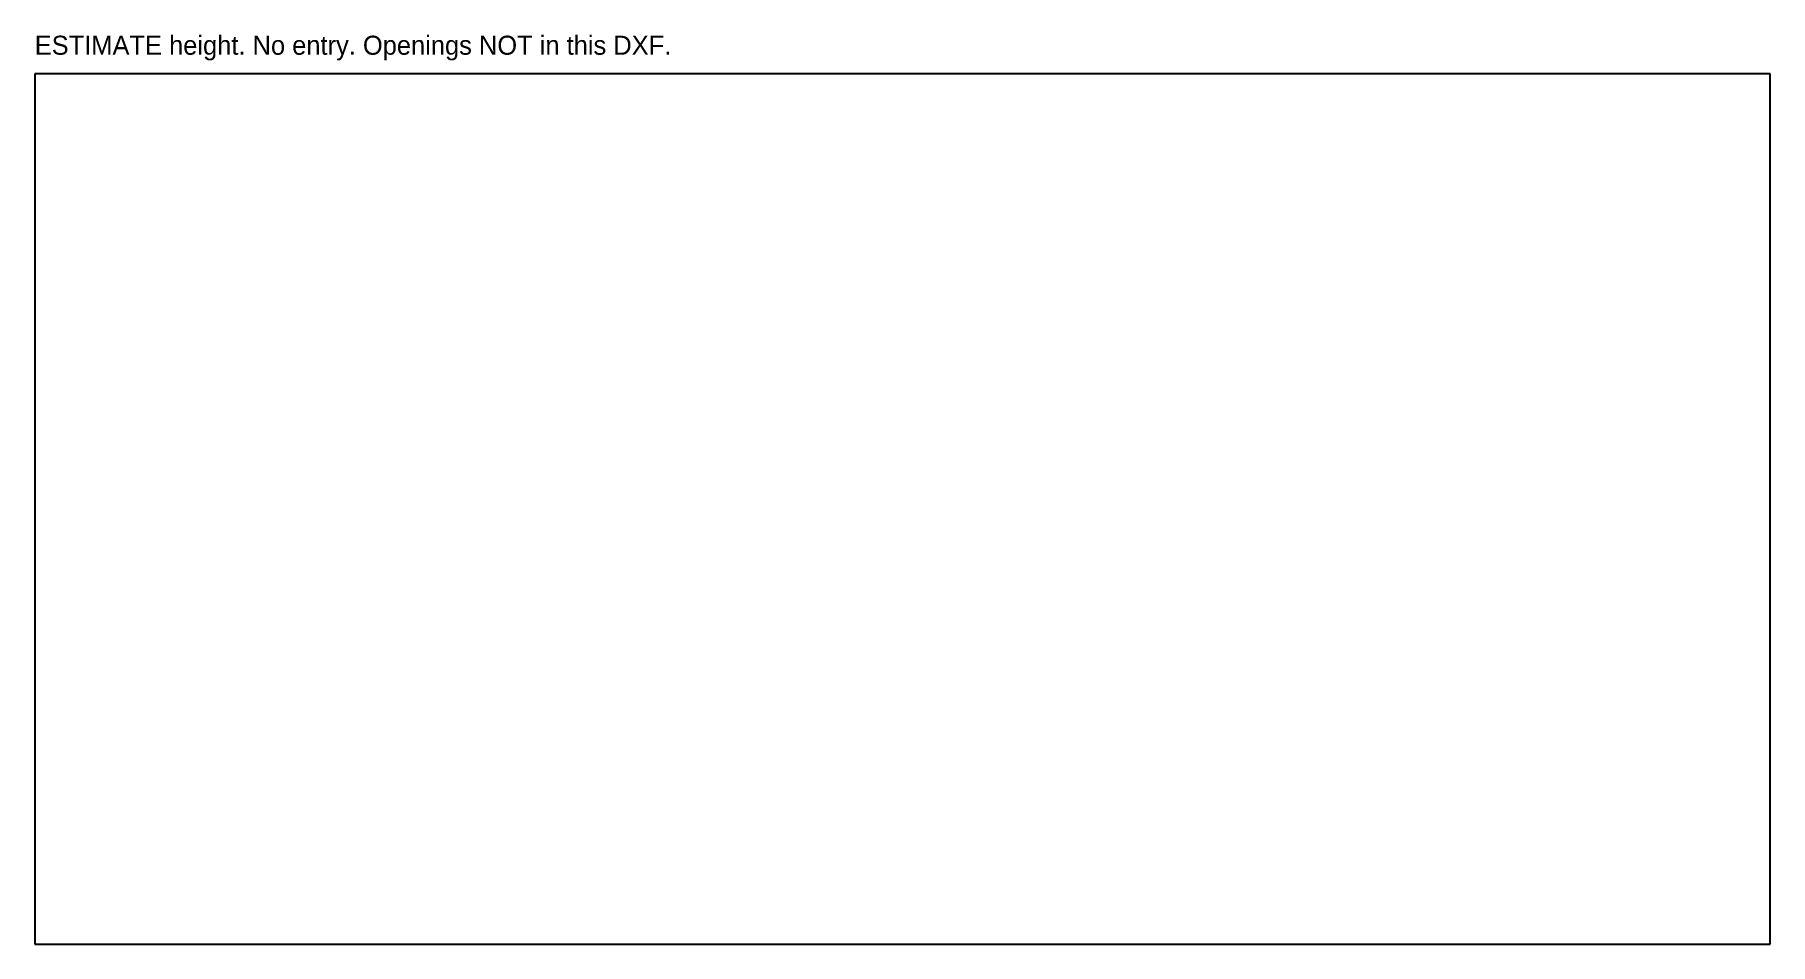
# Model space of a CAD drawing. Header units: millimetres. Extents: x 0 to 3647, y 0 to 1912.
import ezdxf

# ---------------------------------------------------------------- set-up
doc = ezdxf.new("R2010")
doc.units = ezdxf.units.MM

msp = doc.modelspace()

# ---------------------------------------------------------------- linework, layer by layer
at = {"layer": 'ENVELOPE'}
for p, q in [((3647, 1830), (0, 1830)), ((0, 1830), (0, 0)), ((3647, 0), (3647, 1830)), ((0, 0), (3647, 0))]:
    msp.add_line(p, q, dxfattribs=at)

# ---------------------------------------------------------------- texts
at = {"layer": 'NOTE'}
msp.add_text('ESTIMATE height. No entry. Openings NOT in this DXF.', height=40, dxfattribs=at).set_placement((0, 1870))

doc.saveas('drawing.dxf')
